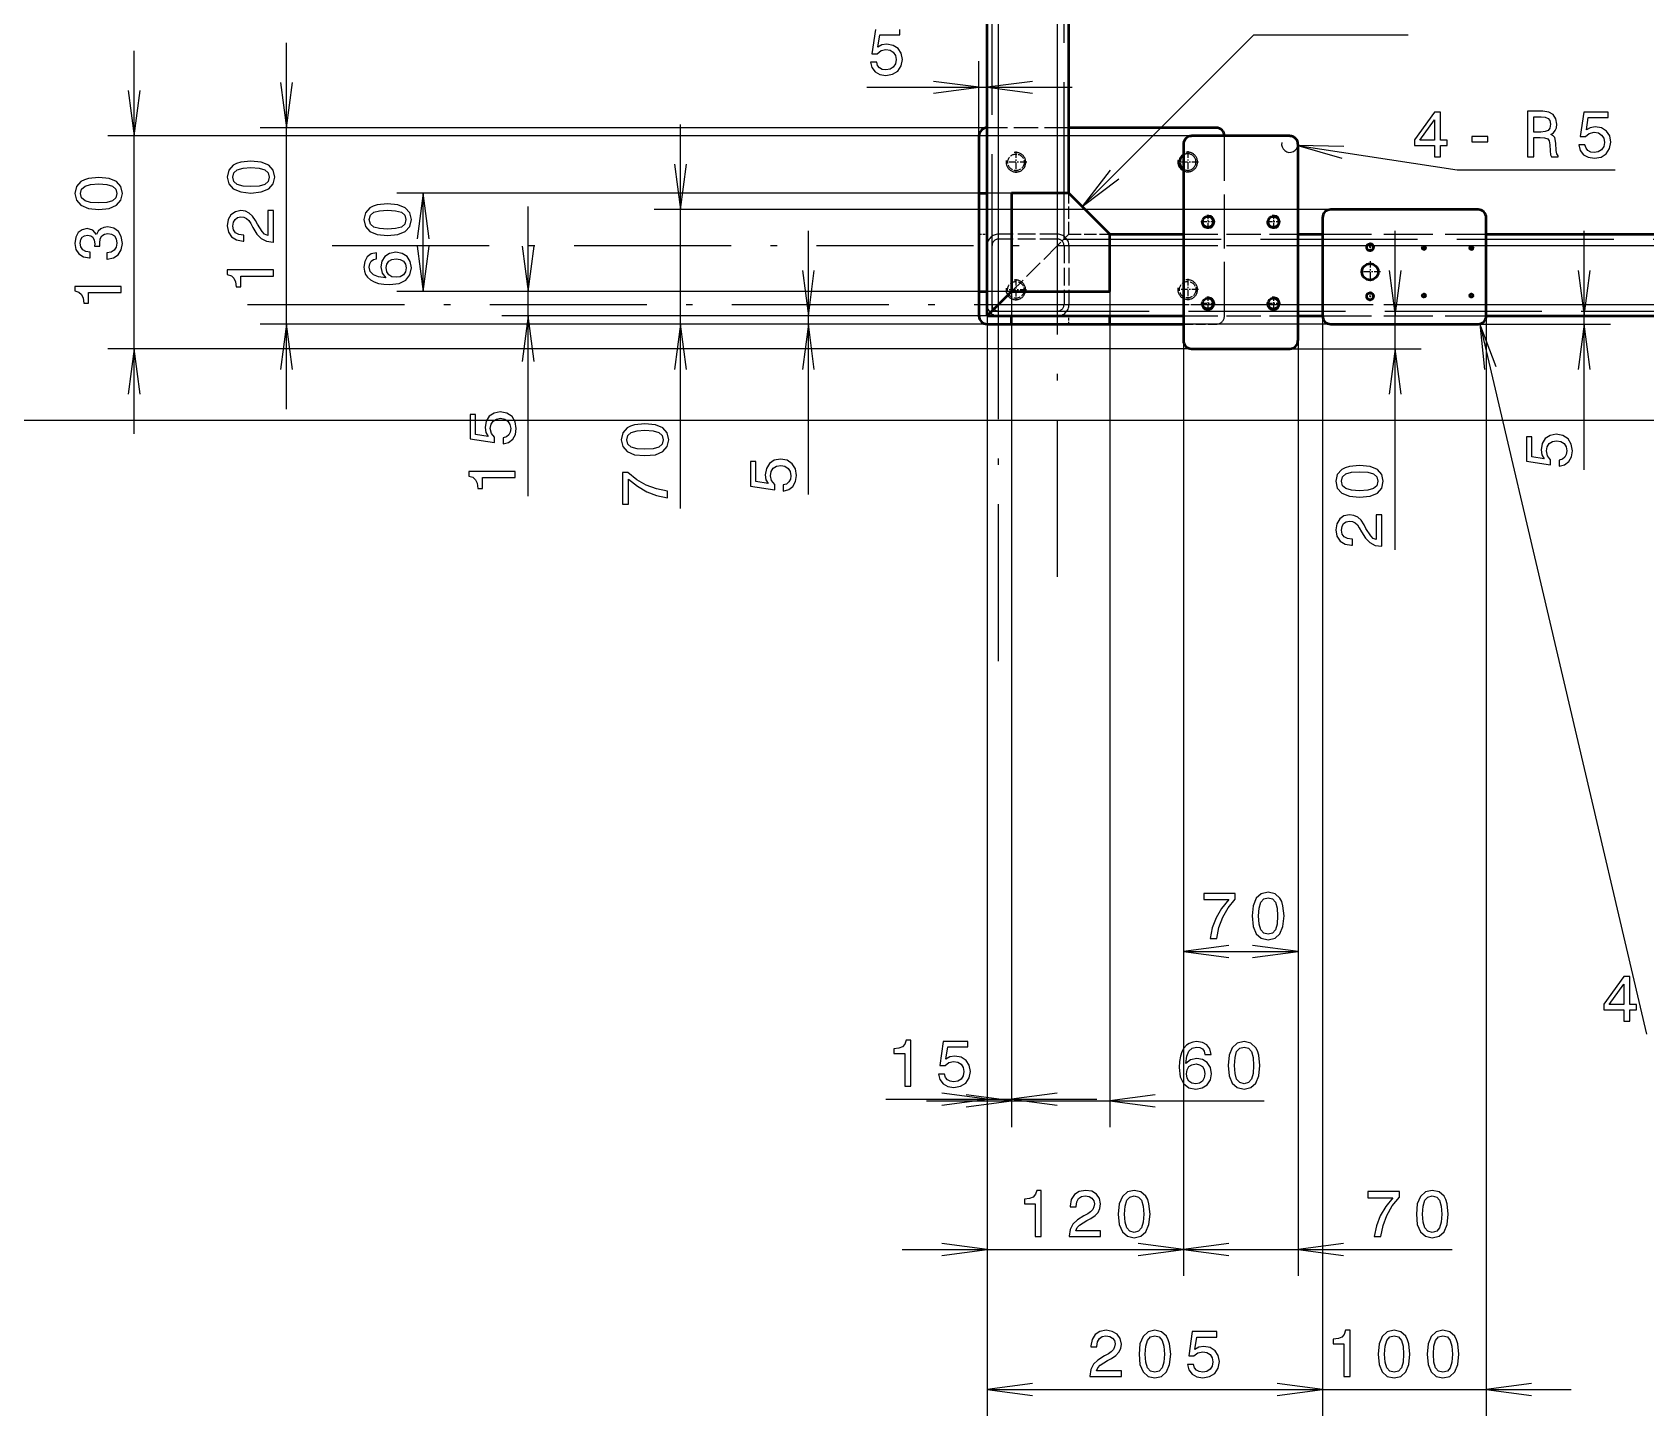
# Model space of a CAD drawing. Extents: x 0 to 1189, y 0 to 841.
# Drawn here: x 116.5 to 239.7, y 355.5 to 461.1 of the extents above; entities that cross this region are included whole.
import ezdxf

# ---------------------------------------------------------------- set-up
doc = ezdxf.new("R2010")
doc.units = 0
for name, pattern in [('DASHDOT', [18.5, 12, -3, 0.5, -3]), ('DASHED', [15, 12, -3]), ('DASHSPACE', [30, 12, -18])]:
    doc.linetypes.add(name, pattern=pattern)

msp = doc.modelspace()

# ---------------------------------------------------------------- linework, layer by layer
at = {"color": 7, "linetype": 'DASHDOT', "lineweight": 25}
for p, q in [((190.29, 413.09), (190.29, 729.59)), ((194.79, 419.54), (194.79, 723.14)), ((139.37, 444.84), (804.47, 444.84)), ((132.92, 440.34), (810.92, 440.34))]:
    msp.add_line(p, q, dxfattribs=at)
at = {"color": 7, "linetype": 'DASHED', "lineweight": 25}
for p, q in [((189.79, 439.84), (189.79, 702.84)), ((190.29, 440.34), (190.29, 702.34)), ((190.29, 440.34), (190.29, 702.34)), ((190.29, 440.34), (190.29, 702.34)), ((194.79, 444.84), (194.79, 697.84)), ((194.79, 444.84), (194.79, 697.84)), ((194.79, 444.84), (194.79, 697.84)), ((195.29, 445.34), (195.29, 697.34)), ((195.29, 445.34), (748.54, 445.34)), ((194.79, 444.84), (749.04, 444.84)), ((194.79, 444.84), (749.04, 444.84)), ((194.79, 444.84), (749.04, 444.84)), ((190.29, 440.34), (753.54, 440.34)), ((190.29, 440.34), (753.54, 440.34)), ((190.29, 440.34), (753.54, 440.34)), ((189.79, 439.84), (754.04, 439.84))]:
    msp.add_line(p, q, dxfattribs=at)
at = {"color": 7, "lineweight": 50}
for p, q in [((189.42, 439.47), (189.42, 547.84)), ((195.67, 448.84), (195.67, 483.72)), ((206.92, 453.84), (195.67, 453.84)), ((188.79, 453.22), (188.79, 448.84)), ((204.42, 452.59), (204.42, 437.59)), ((212.54, 453.22), (205.04, 453.22)), ((213.17, 437.59), (213.17, 452.59)), ((188.79, 448.84), (188.79, 441.34)), ((188.79, 448.84), (189.42, 448.84)), ((191.29, 448.84), (191.29, 441.34)), ((195.67, 448.84), (191.29, 448.84)), ((198.79, 445.72), (195.67, 448.84)), ((226.92, 447.59), (215.67, 447.59)), ((215.04, 446.97), (215.04, 439.47)), ((227.54, 439.47), (227.54, 446.97)), ((198.79, 445.72), (204.42, 445.72)), ((198.79, 441.34), (198.79, 445.72)), ((213.17, 445.72), (215.04, 445.72)), ((227.54, 445.72), (261.92, 445.72)), ((188.79, 441.34), (188.79, 439.47)), ((188.79, 441.34), (189.42, 441.34)), ((191.29, 441.34), (190.29, 440.34)), ((191.29, 441.34), (190.29, 440.34)), ((191.29, 441.34), (198.79, 441.34)), ((190.29, 440.34), (189.42, 439.47)), ((190.29, 440.34), (189.42, 439.47)), ((189.42, 439.47), (204.42, 439.47)), ((189.42, 438.84), (191.29, 438.84)), ((191.29, 438.84), (191.29, 439.47)), ((191.29, 438.84), (198.79, 438.84)), ((198.79, 438.84), (198.79, 439.47)), ((198.79, 438.84), (204.42, 438.84)), ((213.17, 439.47), (215.04, 439.47)), ((215.67, 438.84), (226.92, 438.84)), ((227.54, 439.47), (261.92, 439.47)), ((205.04, 436.97), (212.54, 436.97))]:
    msp.add_line(p, q, dxfattribs=at)
at = {"color": 7, "lineweight": 25}
for p, q in [((190.29, 440.34), (190.29, 547.84)), ((194.79, 448.84), (194.79, 483.72)), ((135.89, 432.34), (135.89, 460.34)), ((196.69, 447.82), (209.8, 460.94)), ((209.8, 460.94), (221.58, 460.94)), ((124.25, 430.47), (124.25, 459.72)), ((188.79, 453.22), (188.79, 458.94)), ((180.24, 456.94), (195.92, 456.94)), ((189.42, 453.84), (133.89, 453.84)), ((165.99, 424.76), (165.99, 454.09)), ((205.04, 453.22), (122.25, 453.22)), ((213.16, 452.5), (225.32, 450.62)), ((225.32, 450.62), (237.39, 450.62)), ((191.29, 448.84), (144.33, 448.84)), ((146.33, 441.34), (146.33, 448.84)), ((154.35, 425.69), (154.35, 447.84)), ((215.67, 447.59), (163.99, 447.59)), ((175.76, 425.82), (175.76, 445.97)), ((220.58, 421.59), (220.58, 445.97)), ((235.03, 427.72), (235.03, 445.97)), ((198.79, 444.84), (204.42, 444.84)), ((213.17, 444.84), (215.04, 444.84)), ((218.44, 444.84), (218.89, 444.84)), ((227.54, 444.84), (261.92, 444.84)), ((191.29, 441.34), (144.33, 441.34)), ((191.29, 441.34), (152.35, 441.34)), ((191.29, 441.34), (191.29, 377.63)), ((191.29, 441.34), (191.29, 377.51)), ((198.79, 441.34), (198.79, 377.51)), ((190.29, 440.34), (204.42, 440.34)), ((205.88, 440.34), (206.7, 440.34)), ((210.88, 440.34), (211.7, 440.34)), ((213.17, 440.34), (215.04, 440.34)), ((227.54, 440.34), (261.92, 440.34)), ((189.42, 438.84), (133.89, 438.84)), ((189.42, 439.47), (152.35, 439.47)), ((215.67, 438.84), (163.99, 438.84)), ((189.42, 439.47), (173.76, 439.47)), ((189.42, 438.84), (173.76, 438.84)), ((189.42, 439.47), (189.42, 377.63)), ((189.42, 439.47), (189.42, 366.15)), ((189.42, 439.47), (189.42, 355.45)), ((215.04, 439.47), (215.04, 355.45)), ((215.04, 439.47), (215.04, 355.45)), ((226.92, 438.84), (237.03, 438.84)), ((227.06, 438.86), (239.79, 384.59)), ((227.54, 439.47), (227.54, 355.45)), ((204.42, 437.59), (204.42, 366.15)), ((204.42, 437.59), (204.42, 366.15)), ((204.42, 437.59), (204.42, 388.92)), ((213.17, 437.59), (213.17, 366.15)), ((213.17, 437.59), (213.17, 388.92)), ((205.04, 436.97), (122.25, 436.97)), ((212.54, 436.97), (222.58, 436.97)), ((608.67, 431.47), (80.84, 431.47)), ((204.42, 390.92), (213.17, 390.92)), ((181.69, 379.63), (197.79, 379.63)), ((184.79, 379.51), (210.57, 379.51)), ((182.92, 368.15), (210.92, 368.15)), ((197.92, 368.15), (224.94, 368.15)), ((189.42, 357.45), (215.04, 357.45)), ((208.54, 357.45), (234.04, 357.45))]:
    msp.add_line(p, q, dxfattribs=at)
at = {"color": 7, "linetype": 'DASHED', "lineweight": 25, "ltscale": 0.156248}
msp.add_line((195.67, 453.84), (189.42, 453.84), dxfattribs=at)
at = {"color": 7, "linetype": 'DASHED', "lineweight": 25, "ltscale": 0.34375}
msp.add_line((207.54, 439.47), (207.54, 453.22), dxfattribs=at)
at = {"color": 7, "linetype": 'DASHDOT', "lineweight": 25, "ltscale": 0.041055}
for p, q in [((192.44, 451.21), (190.8, 451.21)), ((205.56, 451.23), (203.92, 451.23)), ((192.43, 441.46), (190.79, 441.46)), ((205.56, 441.48), (203.92, 441.48))]:
    msp.add_line(p, q, dxfattribs=at)
at = {"color": 7, "linetype": 'DASHDOT', "lineweight": 25, "ltscale": 0.041056}
for p, q in [((191.62, 452.03), (191.62, 450.39)), ((204.74, 452.05), (204.74, 450.41)), ((191.61, 442.28), (191.61, 440.64)), ((204.74, 442.3), (204.74, 440.66))]:
    msp.add_line(p, q, dxfattribs=at)
at = {"color": 7, "linetype": 'DASHED', "lineweight": 25, "ltscale": 0.1875}
for p, q in [((189.42, 448.84), (189.42, 441.34)), ((191.29, 439.47), (198.79, 439.47))]:
    msp.add_line(p, q, dxfattribs=at)
at = {"color": 7, "linetype": 'DASHED', "lineweight": 25, "ltscale": 0.1}
for q in [(194.79, 448.84), (198.79, 444.84)]:
    msp.add_line((194.79, 444.84), q, dxfattribs=at)
at = {"color": 7, "linetype": 'DASHED', "lineweight": 25, "ltscale": 0.078125}
for q in [(195.67, 448.84), (198.79, 445.72)]:
    msp.add_line((195.67, 445.72), q, dxfattribs=at)
at = {"color": 7, "linetype": 'DASHDOT', "lineweight": 25, "ltscale": 0.027002}
for p, q in [((206.83, 446.66), (205.75, 446.66)), ((211.83, 446.66), (210.75, 446.66)), ((206.83, 440.41), (205.75, 440.41)), ((211.83, 440.41), (210.75, 440.41))]:
    msp.add_line(p, q, dxfattribs=at)
at = {"color": 7, "linetype": 'DASHDOT', "lineweight": 25, "ltscale": 0.027003}
for p, q in [((206.29, 447.2), (206.29, 446.12)), ((211.29, 447.2), (211.29, 446.12)), ((206.29, 440.95), (206.29, 439.87)), ((211.29, 440.95), (211.29, 439.87))]:
    msp.add_line(p, q, dxfattribs=at)
at = {"color": 7, "linetype": 'DASHED', "lineweight": 25, "ltscale": 0.015625}
for p, q in [((188.79, 445.72), (189.42, 445.72)), ((188.79, 445.72), (189.42, 445.72)), ((195.67, 438.84), (195.67, 439.47)), ((195.67, 438.84), (195.67, 439.47))]:
    msp.add_line(p, q, dxfattribs=at)
at = {"color": 7, "linetype": 'DASHED', "lineweight": 25, "ltscale": 0.1125}
for p, q in [((194.79, 445.72), (190.29, 445.72)), ((194.79, 445.34), (190.29, 445.34)), ((195.29, 444.84), (195.29, 440.34)), ((195.67, 444.84), (195.67, 440.34))]:
    msp.add_line(p, q, dxfattribs=at)
at = {"color": 7, "linetype": 'DASHED', "lineweight": 25, "ltscale": 0.030936}
msp.add_line((194.79, 444.84), (195.67, 445.72), dxfattribs=at)
msp.add_line((194.79, 444.84), (195.67, 445.72), dxfattribs=at)
at = {"color": 7, "linetype": 'DASHED', "lineweight": 25, "ltscale": 0.21875}
for p, q in [((204.42, 445.72), (213.17, 445.72)), ((204.42, 444.84), (213.17, 444.84)), ((204.42, 439.47), (213.17, 439.47))]:
    msp.add_line(p, q, dxfattribs=at)
at = {"color": 7, "linetype": 'DASHED', "lineweight": 25, "ltscale": 0.3125}
for p, q in [((215.04, 445.72), (227.54, 445.72)), ((215.04, 440.34), (227.54, 440.34)), ((215.04, 439.47), (227.54, 439.47))]:
    msp.add_line(p, q, dxfattribs=at)
at = {"color": 7, "linetype": 'DASHDOT', "lineweight": 25, "ltscale": 0.016794}
for p, q in [((218.67, 445.06), (218.67, 444.38)), ((219, 444.72), (218.33, 444.72)), ((218.67, 441.31), (218.67, 440.63)), ((219, 440.97), (218.33, 440.97))]:
    msp.add_line(p, q, dxfattribs=at)
at = {"color": 7, "linetype": 'DASHED', "lineweight": 25, "ltscale": 0.123744}
msp.add_line((194.79, 444.84), (191.29, 441.34), dxfattribs=at)
msp.add_line((194.79, 444.84), (191.29, 441.34), dxfattribs=at)
at = {"color": 7, "linetype": 'DASHED', "lineweight": 25, "ltscale": 0.084972}
msp.add_line((215.04, 444.84), (218.44, 444.84), dxfattribs=at)
at = {"color": 7, "linetype": 'DASHED', "lineweight": 25, "ltscale": 0.216222}
msp.add_line((218.89, 444.84), (227.54, 444.84), dxfattribs=at)
at = {"color": 7, "linetype": 'DASHDOT', "lineweight": 25, "ltscale": 0.008179}
for p, q in [((222.96, 444.66), (222.63, 444.66)), ((226.58, 444.66), (226.25, 444.66)), ((222.96, 441.03), (222.63, 441.03)), ((226.58, 441.03), (226.25, 441.03))]:
    msp.add_line(p, q, dxfattribs=at)
at = {"color": 7, "linetype": 'DASHDOT', "lineweight": 25, "ltscale": 0.008177}
for p, q in [((222.79, 444.82), (222.79, 444.49)), ((226.42, 444.82), (226.42, 444.49)), ((222.79, 441.2), (222.79, 440.87)), ((226.42, 441.2), (226.42, 440.87))]:
    msp.add_line(p, q, dxfattribs=at)
at = {"color": 7, "linetype": 'DASHDOT', "lineweight": 25, "ltscale": 0.040625}
for p, q in [((219.48, 442.84), (217.86, 442.84)), ((218.67, 443.66), (218.67, 442.03))]:
    msp.add_line(p, q, dxfattribs=at)
at = {"color": 7, "linetype": 'DASHED', "lineweight": 25, "ltscale": 0.036607}
for p, q in [((204.42, 440.34), (205.88, 440.34)), ((211.7, 440.34), (213.17, 440.34))]:
    msp.add_line(p, q, dxfattribs=at)
at = {"color": 7, "linetype": 'DASHED', "lineweight": 25, "ltscale": 0.104465}
msp.add_line((206.7, 440.34), (210.88, 440.34), dxfattribs=at)
at = {"color": 7, "linetype": 'DASHED', "lineweight": 25, "ltscale": 0.062502}
msp.add_line((204.42, 438.84), (206.92, 438.84), dxfattribs=at)
at = {"color": 7, "lineweight": 25}
for points in [[(180.89, 461.36), (180.61, 459.5), (181.01, 459.5), (181.31, 459.74), (181.68, 459.83), (182, 459.77), (182.25, 459.61), (182.41, 459.36), (182.46, 459.05), (182.41, 458.73), (182.24, 458.48), (182, 458.32), (181.68, 458.27), (181.41, 458.3), (181.2, 458.42), (181.05, 458.6), (180.98, 458.85), (180.51, 458.85), (180.62, 458.44), (180.87, 458.11), (181.23, 457.91), (181.69, 457.84), (182.2, 457.93), (182.6, 458.17), (182.85, 458.57), (182.95, 459.07), (182.86, 459.54), (182.62, 459.91), (182.24, 460.14), (181.75, 460.23), (181.38, 460.17), (181.08, 460), (181.22, 460.95), (182.76, 460.95), (182.76, 461.36)], [(135.44, 457.31), (135.89, 453.84), (136.35, 457.31)], [(185.32, 456.48), (188.79, 456.94), (185.32, 457.39)], [(192.89, 457.39), (189.42, 456.94), (192.89, 456.48)], [(123.8, 456.69), (124.25, 453.22), (124.71, 456.69)], [(216.66, 452.42), (213.16, 452.5), (216.52, 451.52)], [(165.53, 451.06), (165.99, 447.59), (166.45, 451.06)], [(198.82, 450.6), (196.69, 447.82), (199.47, 449.95)], [(146.78, 445.37), (146.33, 448.84), (145.87, 445.37)], [(145.87, 444.81), (146.33, 441.34), (146.78, 444.81)], [(153.9, 444.81), (154.35, 441.34), (154.81, 444.81)], [(175.3, 442.94), (175.76, 439.47), (176.21, 442.94)], [(220.13, 442.94), (220.58, 439.47), (221.04, 442.94)], [(234.58, 442.94), (235.03, 439.47), (235.49, 442.94)], [(136.35, 435.37), (135.89, 438.84), (135.44, 435.37)], [(154.81, 436), (154.35, 439.47), (153.9, 436)], [(166.45, 435.37), (165.99, 438.84), (165.53, 435.37)], [(176.21, 435.37), (175.76, 438.84), (175.3, 435.37)], [(228.3, 435.59), (227.06, 438.86), (227.41, 435.38)], [(235.49, 435.37), (235.03, 438.84), (234.58, 435.37)], [(124.71, 433.5), (124.25, 436.97), (123.8, 433.5)], [(221.04, 433.5), (220.58, 436.97), (220.13, 433.5)], [(207.89, 391.37), (204.42, 390.92), (207.89, 390.46)], [(209.7, 390.46), (213.17, 390.92), (209.7, 391.37)], [(185.95, 379.17), (189.42, 379.63), (185.95, 380.09)], [(187.82, 379.05), (191.29, 379.51), (187.82, 379.96)], [(194.76, 380.09), (191.29, 379.63), (194.76, 379.17)], [(202.26, 379.96), (198.79, 379.51), (202.26, 379.05)], [(185.95, 367.69), (189.42, 368.15), (185.95, 368.61)], [(200.95, 367.69), (204.42, 368.15), (200.95, 368.61)], [(207.89, 368.61), (204.42, 368.15), (207.89, 367.69)], [(216.64, 368.61), (213.17, 368.15), (216.64, 367.69)], [(192.89, 357.91), (189.42, 357.45), (192.89, 357)], [(211.57, 357), (215.04, 357.45), (211.57, 357.91)], [(211.57, 357), (215.04, 357.45), (211.57, 357.91)], [(231.01, 357.91), (227.54, 357.45), (231.01, 357)]]:
    msp.add_lwpolyline(points, dxfattribs=at)
for points in [[(223.59, 451.62), (224.05, 451.62), (224.05, 452.48), (224.55, 452.48), (224.55, 452.89), (224.05, 452.89), (224.05, 455.04), (223.59, 455.04), (222.06, 452.93), (222.06, 452.48), (223.59, 452.48)], [(230.71, 451.62), (231.18, 451.62), (231.18, 453.09), (231.66, 453.09), (232.01, 453.08), (232.24, 453.01), (232.36, 452.84), (232.41, 452.55), (232.43, 452.09), (232.46, 451.79), (232.52, 451.62), (233.05, 451.62), (233.05, 451.71), (232.94, 451.85), (232.9, 452.12), (232.86, 452.68), (232.78, 453.1), (232.66, 453.23), (232.48, 453.33), (232.68, 453.45), (232.82, 453.63), (232.91, 453.85), (232.94, 454.12), (232.87, 454.54), (232.67, 454.86), (232.34, 455.05), (231.88, 455.12), (230.71, 455.12)], [(234.62, 452.53), (234.73, 452.12), (234.98, 451.79), (235.34, 451.59), (235.81, 451.52), (236.32, 451.61), (236.72, 451.85), (236.97, 452.25), (237.06, 452.75), (236.98, 453.22), (236.74, 453.59), (236.36, 453.83), (235.87, 453.91), (235.49, 453.85), (235.2, 453.68), (235.34, 454.63), (236.87, 454.63), (236.87, 455.04), (235, 455.04), (234.72, 453.19), (235.13, 453.19), (235.42, 453.42), (235.79, 453.51), (236.12, 453.45), (236.36, 453.29), (236.52, 453.04), (236.58, 452.73), (236.52, 452.41), (236.36, 452.16), (236.11, 452.01), (235.79, 451.95), (235.53, 451.99), (235.32, 452.1), (235.17, 452.28), (235.09, 452.53)], [(222.48, 452.89), (223.59, 454.46), (223.59, 452.89)], [(231.75, 454.69), (232.06, 454.66), (232.28, 454.56), (232.41, 454.39), (232.46, 454.11), (232.41, 453.82), (232.27, 453.64), (232.04, 453.55), (231.72, 453.52), (231.18, 453.52), (231.18, 454.69)], [(226.44, 452.77), (227.66, 452.77), (227.66, 453.17), (226.44, 453.17)], [(133.18, 448.86), (133.97, 448.94), (134.54, 449.18), (134.88, 449.56), (134.99, 450.08), (134.88, 450.6), (134.54, 450.98), (133.97, 451.21), (133.18, 451.29), (132.4, 451.21), (132.08, 451.11), (131.83, 450.98), (131.48, 450.6), (131.37, 450.08), (131.48, 449.56), (131.83, 449.18), (132.4, 448.94)], [(121.55, 447.61), (122.34, 447.69), (122.9, 447.93), (123.24, 448.31), (123.36, 448.83), (123.24, 449.35), (122.9, 449.73), (122.34, 449.96), (121.55, 450.04), (120.76, 449.96), (120.45, 449.86), (120.19, 449.73), (119.85, 449.35), (119.73, 448.83), (119.85, 448.31), (120.19, 447.93), (120.76, 447.69)], [(133.18, 449.35), (132.57, 449.39), (132.13, 449.52), (131.88, 449.74), (131.79, 450.08), (131.88, 450.41), (132.13, 450.64), (132.57, 450.77), (133.18, 450.81), (133.8, 450.77), (134.24, 450.64), (134.49, 450.41), (134.58, 450.08), (134.49, 449.74), (134.24, 449.52), (133.8, 449.39)], [(121.55, 448.1), (120.93, 448.14), (120.5, 448.27), (120.24, 448.49), (120.15, 448.83), (120.24, 449.16), (120.5, 449.39), (120.93, 449.52), (121.55, 449.56), (122.16, 449.52), (122.6, 449.39), (122.86, 449.16), (122.94, 448.83), (122.86, 448.49), (122.6, 448.27), (122.16, 448.14)], [(134.89, 445.11), (134.89, 447.52), (134.46, 447.52), (134.46, 445.62), (134.22, 445.72), (134.03, 445.91), (133.67, 446.47), (133.52, 446.76), (133.3, 447.1), (133.05, 447.33), (132.75, 447.47), (132.41, 447.52), (131.99, 447.43), (131.65, 447.2), (131.44, 446.83), (131.37, 446.36), (131.45, 445.88), (131.69, 445.51), (132.07, 445.28), (132.57, 445.19), (132.64, 445.19), (132.64, 445.65), (132.6, 445.65), (132.26, 445.7), (132, 445.83), (131.84, 446.05), (131.79, 446.34), (131.84, 446.63), (131.96, 446.85), (132.16, 446.99), (132.41, 447.04), (132.64, 447.01), (132.84, 446.91), (133.01, 446.75), (133.16, 446.53), (133.32, 446.23), (133.63, 445.73), (133.96, 445.39), (134.37, 445.18), (134.88, 445.11)], [(143.62, 445.61), (144.41, 445.69), (144.97, 445.93), (145.32, 446.3), (145.43, 446.83), (145.32, 447.35), (144.97, 447.73), (144.41, 447.96), (143.62, 448.04), (142.83, 447.96), (142.52, 447.86), (142.26, 447.73), (141.92, 447.35), (141.8, 446.83), (141.92, 446.3), (142.27, 445.93), (142.83, 445.69)], [(143.62, 446.1), (143.01, 446.14), (142.57, 446.26), (142.31, 446.49), (142.22, 446.83), (142.31, 447.16), (142.57, 447.39), (143.01, 447.51), (143.62, 447.55), (144.23, 447.51), (144.67, 447.39), (144.93, 447.16), (145.01, 446.83), (144.93, 446.49), (144.67, 446.26), (144.23, 446.14)], [(122.16, 443.82), (122.19, 443.82), (122.67, 443.9), (123.04, 444.14), (123.27, 444.51), (123.36, 445.01), (123.27, 445.53), (123.05, 445.93), (122.69, 446.18), (122.24, 446.27), (121.94, 446.23), (121.7, 446.12), (121.51, 445.94), (121.38, 445.69), (121.11, 446.02), (120.67, 446.14), (120.28, 446.06), (119.98, 445.85), (119.8, 445.49), (119.73, 445.01), (119.81, 444.55), (120.03, 444.21), (120.39, 443.98), (120.85, 443.9), (120.89, 443.9), (120.89, 444.35), (120.57, 444.39), (120.33, 444.52), (120.19, 444.74), (120.14, 445.03), (120.18, 445.3), (120.29, 445.49), (120.46, 445.6), (120.69, 445.65), (120.94, 445.6), (121.11, 445.48), (121.21, 445.27), (121.24, 444.98), (121.23, 444.79), (121.63, 444.79), (121.62, 445.03), (121.67, 445.35), (121.79, 445.59), (121.98, 445.73), (122.24, 445.78), (122.53, 445.72), (122.75, 445.58), (122.89, 445.35), (122.93, 445.04), (122.88, 444.72), (122.73, 444.49), (122.49, 444.34), (122.16, 444.29)], [(142.77, 444.3), (142.36, 444.21), (142.06, 443.99), (141.87, 443.64), (141.8, 443.2), (141.84, 442.9), (141.93, 442.64), (142.09, 442.42), (142.31, 442.23), (142.59, 442.07), (142.93, 441.96), (143.32, 441.89), (143.77, 441.87), (144.49, 441.95), (145.01, 442.2), (145.32, 442.6), (145.43, 443.14), (145.34, 443.63), (145.1, 444.01), (144.73, 444.25), (144.25, 444.33), (143.77, 444.25), (143.41, 444.02), (143.17, 443.66), (143.09, 443.21), (143.19, 442.73), (143.48, 442.38), (142.93, 442.45), (142.53, 442.61), (142.29, 442.86), (142.21, 443.2), (142.25, 443.46), (142.36, 443.65), (142.53, 443.77), (142.77, 443.84)], [(144.26, 443.84), (144.58, 443.79), (144.82, 443.65), (144.98, 443.42), (145.03, 443.14), (144.98, 442.84), (144.82, 442.61), (144.58, 442.47), (144.26, 442.42), (143.95, 442.47), (143.71, 442.61), (143.56, 442.85), (143.51, 443.16), (143.56, 443.43), (143.71, 443.65), (143.94, 443.79)], [(134.89, 442.52), (134.89, 442.98), (131.37, 442.98), (131.37, 442.63), (131.68, 442.54), (131.88, 442.36), (132, 442.08), (132.04, 441.7), (132.4, 441.7), (132.4, 442.52)], [(123.25, 441.27), (123.25, 441.73), (119.73, 441.73), (119.73, 441.38), (120.04, 441.29), (120.24, 441.11), (120.36, 440.83), (120.41, 440.45), (120.76, 440.45), (120.76, 441.27)], [(152.44, 429.7), (152.85, 429.81), (153.18, 430.06), (153.38, 430.42), (153.45, 430.88), (153.36, 431.39), (153.12, 431.79), (152.72, 432.04), (152.22, 432.14), (151.75, 432.05), (151.38, 431.81), (151.14, 431.43), (151.06, 430.94), (151.12, 430.56), (151.29, 430.27), (150.34, 430.41), (150.34, 431.95), (149.93, 431.95), (149.93, 430.08), (151.78, 429.8), (151.78, 430.2), (151.55, 430.49), (151.46, 430.87), (151.52, 431.19), (151.68, 431.44), (151.93, 431.59), (152.24, 431.65), (152.56, 431.59), (152.81, 431.43), (152.96, 431.18), (153.02, 430.87), (152.98, 430.6), (152.87, 430.39), (152.69, 430.24), (152.44, 430.17)], [(163.28, 428.8), (164.07, 428.87), (164.64, 429.11), (164.98, 429.49), (165.09, 430.01), (164.98, 430.53), (164.64, 430.91), (164.07, 431.14), (163.28, 431.22), (162.49, 431.14), (162.18, 431.05), (161.92, 430.91), (161.58, 430.53), (161.47, 430.01), (161.58, 429.49), (161.93, 429.11), (162.49, 428.87)], [(163.28, 429.28), (162.67, 429.32), (162.23, 429.45), (161.97, 429.67), (161.88, 430.01), (161.97, 430.34), (162.23, 430.57), (162.67, 430.7), (163.28, 430.74), (163.9, 430.7), (164.34, 430.57), (164.59, 430.34), (164.68, 430.01), (164.59, 429.67), (164.34, 429.45), (163.9, 429.32)], [(233.12, 427.99), (233.53, 428.1), (233.86, 428.35), (234.06, 428.71), (234.13, 429.17), (234.04, 429.68), (233.8, 430.08), (233.4, 430.33), (232.9, 430.43), (232.43, 430.34), (232.06, 430.1), (231.82, 429.72), (231.74, 429.24), (231.8, 428.86), (231.97, 428.56), (231.02, 428.71), (231.02, 430.24), (230.61, 430.24), (230.61, 428.37), (232.46, 428.09), (232.46, 428.49), (232.23, 428.79), (232.14, 429.16), (232.2, 429.48), (232.36, 429.73), (232.61, 429.89), (232.92, 429.94), (233.24, 429.89), (233.49, 429.72), (233.64, 429.48), (233.7, 429.16), (233.66, 428.89), (233.55, 428.69), (233.37, 428.53), (233.12, 428.46)], [(173.84, 426.09), (174.26, 426.2), (174.58, 426.45), (174.78, 426.81), (174.86, 427.28), (174.77, 427.78), (174.52, 428.18), (174.13, 428.44), (173.62, 428.53), (173.15, 428.45), (172.78, 428.2), (172.55, 427.82), (172.46, 427.34), (172.52, 426.96), (172.69, 426.66), (171.74, 426.81), (171.74, 428.34), (171.33, 428.34), (171.33, 426.47), (173.19, 426.19), (173.19, 426.59), (172.95, 426.89), (172.86, 427.26), (172.92, 427.58), (173.08, 427.83), (173.33, 427.99), (173.65, 428.04), (173.96, 427.99), (174.21, 427.82), (174.37, 427.58), (174.42, 427.26), (174.39, 426.99), (174.27, 426.79), (174.09, 426.63), (173.84, 426.56)], [(217.87, 425.63), (218.67, 425.7), (219.23, 425.94), (219.57, 426.32), (219.68, 426.84), (219.57, 427.36), (219.23, 427.74), (218.67, 427.97), (217.87, 428.05), (217.09, 427.97), (216.77, 427.87), (216.52, 427.74), (216.17, 427.36), (216.06, 426.84), (216.17, 426.32), (216.52, 425.94), (217.09, 425.7)], [(153.35, 427.12), (153.35, 427.58), (149.83, 427.58), (149.83, 427.24), (150.14, 427.15), (150.34, 426.96), (150.46, 426.69), (150.5, 426.3), (150.86, 426.3), (150.86, 427.12)], [(164.99, 425.57), (164.99, 426.08), (164.16, 426.25), (163.38, 426.54), (162.66, 426.96), (161.98, 427.5), (161.57, 427.5), (161.57, 425.1), (162.03, 425.1), (162.03, 427.01), (162.71, 426.46), (163.42, 426.04), (164.17, 425.75)], [(217.87, 426.11), (217.26, 426.15), (216.82, 426.28), (216.57, 426.5), (216.48, 426.84), (216.57, 427.17), (216.82, 427.4), (217.26, 427.53), (217.87, 427.57), (218.49, 427.53), (218.93, 427.4), (219.18, 427.17), (219.27, 426.84), (219.18, 426.5), (218.93, 426.28), (218.49, 426.15)], [(219.58, 421.87), (219.58, 424.28), (219.15, 424.28), (219.15, 422.38), (218.91, 422.48), (218.72, 422.67), (218.36, 423.23), (218.21, 423.52), (217.99, 423.86), (217.74, 424.09), (217.44, 424.23), (217.1, 424.28), (216.68, 424.19), (216.35, 423.96), (216.13, 423.59), (216.06, 423.13), (216.14, 422.64), (216.38, 422.27), (216.76, 422.04), (217.26, 421.96), (217.33, 421.96), (217.33, 422.41), (217.29, 422.41), (216.95, 422.46), (216.69, 422.6), (216.53, 422.81), (216.48, 423.1), (216.53, 423.39), (216.65, 423.61), (216.85, 423.75), (217.1, 423.8), (217.33, 423.77), (217.53, 423.67), (217.7, 423.51), (217.85, 423.29), (218.01, 422.99), (218.32, 422.49), (218.66, 422.15), (219.06, 421.94), (219.57, 421.87)], [(206.45, 391.92), (206.96, 391.92), (207.13, 392.75), (207.42, 393.53), (207.83, 394.25), (208.37, 394.92), (208.37, 395.34), (205.97, 395.34), (205.97, 394.88), (207.89, 394.88), (207.33, 394.2), (206.91, 393.49), (206.62, 392.73)], [(209.67, 393.63), (209.75, 392.83), (209.98, 392.27), (210.36, 391.93), (210.89, 391.82), (211.41, 391.93), (211.78, 392.27), (212.02, 392.83), (212.1, 393.63), (212.02, 394.41), (211.92, 394.73), (211.78, 394.98), (211.41, 395.33), (210.89, 395.44), (210.36, 395.33), (209.98, 394.98), (209.75, 394.41)], [(210.16, 393.63), (210.2, 394.24), (210.32, 394.68), (210.55, 394.93), (210.89, 395.02), (211.22, 394.93), (211.45, 394.68), (211.57, 394.24), (211.61, 393.63), (211.57, 393.01), (211.45, 392.57), (211.22, 392.32), (210.89, 392.23), (210.55, 392.32), (210.32, 392.57), (210.2, 393.01)], [(238.07, 385.59), (238.52, 385.59), (238.52, 386.45), (239.02, 386.45), (239.02, 386.86), (238.52, 386.86), (238.52, 389.01), (238.06, 389.01), (236.53, 386.9), (236.53, 386.45), (238.07, 386.45)], [(236.95, 386.86), (238.07, 388.43), (238.07, 386.86)], [(183.12, 380.63), (183.58, 380.63), (183.58, 384.15), (183.23, 384.15), (183.14, 383.85), (182.96, 383.64), (182.68, 383.52), (182.3, 383.48), (182.3, 383.12), (183.12, 383.12)], [(185.69, 381.54), (185.81, 381.13), (186.05, 380.81), (186.42, 380.6), (186.88, 380.53), (187.39, 380.62), (187.79, 380.87), (188.04, 381.26), (188.14, 381.76), (188.05, 382.23), (187.81, 382.6), (187.43, 382.84), (186.94, 382.92), (186.56, 382.86), (186.27, 382.7), (186.41, 383.64), (187.94, 383.64), (187.94, 384.05), (186.07, 384.05), (185.8, 382.2), (186.2, 382.2), (186.49, 382.44), (186.86, 382.52), (187.19, 382.47), (187.43, 382.3), (187.59, 382.06), (187.65, 381.74), (187.59, 381.42), (187.43, 381.17), (187.18, 381.02), (186.86, 380.96), (186.6, 381), (186.39, 381.11), (186.24, 381.3), (186.16, 381.54)], [(206.52, 383.06), (206.43, 383.47), (206.2, 383.78), (205.86, 383.97), (205.42, 384.03), (205.12, 384), (204.86, 383.9), (204.64, 383.75), (204.44, 383.52), (204.29, 383.25), (204.18, 382.91), (204.11, 382.51), (204.09, 382.06), (204.17, 381.34), (204.42, 380.83), (204.82, 380.51), (205.36, 380.41), (205.85, 380.5), (206.22, 380.73), (206.47, 381.11), (206.55, 381.58), (206.47, 382.06), (206.23, 382.43), (205.88, 382.66), (205.43, 382.74), (204.95, 382.64), (204.6, 382.35), (204.67, 382.91), (204.83, 383.31), (205.08, 383.54), (205.42, 383.62), (205.67, 383.58), (205.87, 383.48), (205.99, 383.3), (206.06, 383.06)], [(207.83, 382.22), (207.91, 381.43), (208.14, 380.86), (208.52, 380.52), (209.05, 380.41), (209.57, 380.52), (209.95, 380.86), (210.18, 381.43), (210.26, 382.22), (210.18, 383), (210.08, 383.32), (209.95, 383.57), (209.57, 383.92), (209.05, 384.03), (208.52, 383.92), (208.14, 383.57), (207.91, 383)], [(208.32, 382.22), (208.36, 382.83), (208.48, 383.27), (208.71, 383.52), (209.05, 383.61), (209.38, 383.52), (209.61, 383.27), (209.73, 382.83), (209.77, 382.22), (209.73, 381.6), (209.61, 381.16), (209.38, 380.91), (209.05, 380.82), (208.71, 380.91), (208.48, 381.16), (208.36, 381.6)], [(206.06, 381.58), (206.01, 381.26), (205.87, 381.02), (205.64, 380.86), (205.36, 380.8), (205.06, 380.86), (204.83, 381.01), (204.69, 381.25), (204.64, 381.57), (204.69, 381.88), (204.83, 382.12), (205.06, 382.27), (205.38, 382.33), (205.65, 382.27), (205.87, 382.13), (206.01, 381.89)], [(193.09, 369.15), (193.55, 369.15), (193.55, 372.67), (193.21, 372.67), (193.12, 372.37), (192.94, 372.16), (192.66, 372.04), (192.27, 372), (192.27, 371.64), (193.09, 371.64)], [(195.69, 369.15), (198.09, 369.15), (198.09, 369.58), (196.19, 369.58), (196.3, 369.82), (196.48, 370.02), (197.04, 370.37), (197.34, 370.53), (197.67, 370.74), (197.91, 370.99), (198.04, 371.29), (198.09, 371.63), (198.01, 372.05), (197.77, 372.39), (197.41, 372.6), (196.94, 372.67), (196.45, 372.59), (196.09, 372.35), (195.85, 371.97), (195.77, 371.47), (195.77, 371.4), (196.23, 371.4), (196.23, 371.44), (196.27, 371.79), (196.41, 372.04), (196.63, 372.2), (196.91, 372.26), (197.21, 372.21), (197.42, 372.08), (197.56, 371.88), (197.61, 371.64), (197.58, 371.4), (197.48, 371.21), (197.32, 371.04), (197.1, 370.88), (196.8, 370.72), (196.31, 370.41), (195.96, 370.08), (195.75, 369.67), (195.69, 369.16)], [(199.44, 370.86), (199.51, 370.07), (199.75, 369.5), (200.13, 369.16), (200.65, 369.05), (201.17, 369.16), (201.55, 369.5), (201.78, 370.07), (201.86, 370.86), (201.78, 371.65), (201.69, 371.96), (201.55, 372.22), (201.17, 372.56), (200.65, 372.67), (200.13, 372.56), (199.75, 372.21), (199.51, 371.65)], [(199.92, 370.86), (199.96, 371.47), (200.09, 371.91), (200.32, 372.16), (200.65, 372.26), (200.99, 372.16), (201.21, 371.91), (201.34, 371.47), (201.38, 370.86), (201.34, 370.24), (201.21, 369.8), (200.99, 369.55), (200.65, 369.46), (200.32, 369.55), (200.09, 369.8), (199.96, 370.24)], [(218.99, 369.15), (219.49, 369.15), (219.66, 369.98), (219.95, 370.76), (220.37, 371.48), (220.91, 372.15), (220.91, 372.57), (218.51, 372.57), (218.51, 372.11), (220.42, 372.11), (219.87, 371.43), (219.45, 370.72), (219.16, 369.97)], [(222.21, 370.86), (222.28, 370.07), (222.52, 369.5), (222.9, 369.16), (223.42, 369.05), (223.94, 369.16), (224.32, 369.5), (224.55, 370.07), (224.63, 370.86), (224.55, 371.65), (224.46, 371.96), (224.32, 372.22), (223.94, 372.56), (223.42, 372.67), (222.9, 372.56), (222.52, 372.21), (222.28, 371.65)], [(222.69, 370.86), (222.73, 371.47), (222.86, 371.91), (223.08, 372.16), (223.42, 372.26), (223.76, 372.16), (223.98, 371.91), (224.11, 371.47), (224.15, 370.86), (224.11, 370.24), (223.98, 369.8), (223.76, 369.55), (223.42, 369.46), (223.08, 369.55), (222.86, 369.8), (222.73, 370.24)], [(197.26, 358.45), (199.67, 358.45), (199.67, 358.89), (197.77, 358.89), (197.87, 359.12), (198.06, 359.32), (198.62, 359.68), (198.91, 359.83), (199.25, 360.05), (199.48, 360.3), (199.62, 360.6), (199.67, 360.93), (199.58, 361.36), (199.35, 361.69), (198.98, 361.9), (198.52, 361.98), (198.03, 361.89), (197.66, 361.66), (197.43, 361.28), (197.35, 360.78), (197.35, 360.71), (197.8, 360.71), (197.8, 360.75), (197.85, 361.09), (197.99, 361.34), (198.2, 361.5), (198.49, 361.56), (198.78, 361.51), (199, 361.38), (199.14, 361.19), (199.19, 360.94), (199.16, 360.71), (199.06, 360.51), (198.9, 360.34), (198.68, 360.19), (198.38, 360.03), (197.88, 359.71), (197.54, 359.38), (197.33, 358.98), (197.26, 358.47)], [(201.02, 360.16), (201.09, 359.37), (201.33, 358.81), (201.71, 358.46), (202.23, 358.35), (202.75, 358.46), (203.13, 358.81), (203.36, 359.37), (203.44, 360.16), (203.36, 360.95), (203.26, 361.26), (203.13, 361.52), (202.75, 361.86), (202.23, 361.98), (201.71, 361.86), (201.33, 361.51), (201.09, 360.95)], [(201.5, 360.16), (201.54, 360.77), (201.67, 361.21), (201.89, 361.47), (202.23, 361.56), (202.56, 361.47), (202.79, 361.21), (202.92, 360.77), (202.96, 360.16), (202.92, 359.55), (202.79, 359.11), (202.56, 358.85), (202.23, 358.77), (201.89, 358.85), (201.67, 359.11), (201.54, 359.55)], [(204.72, 359.37), (204.83, 358.95), (205.07, 358.63), (205.44, 358.43), (205.9, 358.35), (206.41, 358.44), (206.81, 358.69), (207.06, 359.08), (207.16, 359.59), (207.07, 360.06), (206.83, 360.42), (206.45, 360.66), (205.96, 360.75), (205.58, 360.69), (205.29, 360.52), (205.43, 361.46), (206.97, 361.46), (206.97, 361.88), (205.09, 361.88), (204.82, 360.02), (205.22, 360.02), (205.51, 360.26), (205.89, 360.34), (206.21, 360.29), (206.46, 360.13), (206.61, 359.88), (206.67, 359.56), (206.61, 359.24), (206.45, 359), (206.2, 358.84), (205.89, 358.79), (205.62, 358.82), (205.41, 358.94), (205.26, 359.12), (205.19, 359.37)], [(216.68, 358.45), (217.14, 358.45), (217.14, 361.98), (216.8, 361.98), (216.7, 361.67), (216.52, 361.46), (216.25, 361.34), (215.86, 361.3), (215.86, 360.94), (216.68, 360.94)], [(219.29, 360.16), (219.37, 359.37), (219.6, 358.81), (219.98, 358.46), (220.51, 358.35), (221.03, 358.46), (221.4, 358.81), (221.64, 359.37), (221.72, 360.16), (221.64, 360.95), (221.54, 361.26), (221.4, 361.52), (221.03, 361.86), (220.51, 361.98), (219.98, 361.86), (219.6, 361.51), (219.37, 360.95)], [(219.77, 360.16), (219.82, 360.77), (219.94, 361.21), (220.17, 361.47), (220.51, 361.56), (220.84, 361.47), (221.07, 361.21), (221.19, 360.77), (221.23, 360.16), (221.19, 359.55), (221.07, 359.11), (220.84, 358.85), (220.51, 358.77), (220.17, 358.85), (219.94, 359.11), (219.82, 359.55)], [(223.03, 360.16), (223.1, 359.37), (223.34, 358.81), (223.72, 358.46), (224.24, 358.35), (224.76, 358.46), (225.14, 358.81), (225.37, 359.37), (225.45, 360.16), (225.37, 360.95), (225.28, 361.26), (225.14, 361.52), (224.76, 361.86), (224.24, 361.98), (223.72, 361.86), (223.34, 361.51), (223.1, 360.95)], [(223.51, 360.16), (223.55, 360.77), (223.68, 361.21), (223.9, 361.47), (224.24, 361.56), (224.58, 361.47), (224.8, 361.21), (224.93, 360.77), (224.97, 360.16), (224.93, 359.55), (224.8, 359.11), (224.58, 358.85), (224.24, 358.77), (223.9, 358.85), (223.68, 359.11), (223.55, 359.55)]]:
    msp.add_lwpolyline(points, close=True, dxfattribs=at)
at = {"color": 7, "linetype": 'DASHED', "lineweight": 25, "ltscale": 0.042108}
for centre in [(191.62, 451.21), (191.61, 441.46), (204.74, 441.48)]:
    msp.add_circle(centre, 0.632, dxfattribs=at)
at = {"color": 7, "lineweight": 50}
for centre, radius in [((206.29, 446.66), 0.415), ((211.29, 446.66), 0.415), ((218.67, 444.72), 0.258), ((222.79, 444.66), 0.126), ((226.42, 444.66), 0.126), ((218.67, 442.84), 0.625), ((206.29, 440.41), 0.415), ((211.29, 440.41), 0.415), ((218.67, 440.97), 0.258), ((222.79, 441.03), 0.126), ((226.42, 441.03), 0.126)]:
    msp.add_circle(centre, radius, dxfattribs=at)
for centre, radius, start, end in [((189.42, 453.22), 0.625, 90, 180), ((206.92, 453.22), 0.625, 0, 90), ((205.04, 452.59), 0.625, 90, 180), ((212.54, 452.59), 0.625, 0, 90), ((204.74, 451.23), 0.632, 120.7513, 239.2487), ((215.67, 446.97), 0.625, 90, 180), ((226.92, 446.97), 0.625, 0, 90), ((189.42, 439.47), 0.625, 180, 270), ((215.67, 439.47), 0.625, 180, 270), ((226.92, 439.47), 0.625, 270, 360), ((205.04, 437.59), 0.625, 180, 270), ((212.54, 437.59), 0.625, 270, 360)]:
    msp.add_arc(centre, radius, start, end, dxfattribs=at)
at = {"color": 7, "lineweight": 25}
for centre, radius, start, end in [((212.54, 452.59), 0.625, 167.8568, 0), ((206.29, 446.66), 0.5, 170, 100), ((211.29, 446.66), 0.5, 170, 100), ((218.67, 444.72), 0.312, 170, 100), ((222.79, 444.66), 0.156, 170, 100), ((226.42, 444.66), 0.156, 170, 100), ((218.67, 440.97), 0.312, 170, 100), ((206.29, 440.41), 0.5, 170, 100), ((211.29, 440.41), 0.5, 170, 100), ((222.79, 441.03), 0.156, 170, 100), ((226.42, 441.03), 0.156, 170, 100)]:
    msp.add_arc(centre, radius, start, end, dxfattribs=at)
at = {"color": 7, "linetype": 'DASHSPACE', "lineweight": 25}
for centre in [(191.62, 451.21), (204.74, 451.23), (191.61, 441.46), (204.74, 441.48)]:
    msp.add_arc(centre, 0.75, 170, 100, dxfattribs=at)
at = {"color": 7, "linetype": 'DASHED', "lineweight": 25}
for centre, radius, start, end in [((204.74, 451.23), 0.632, 239.2487, 90), ((204.74, 451.23), 0.632, 90, 120.7513), ((190.29, 444.84), 0.875, 90, 180), ((190.29, 444.84), 0.5, 90, 180), ((194.79, 444.84), 0.875, 360, 90), ((194.79, 444.84), 0.5, 360, 90), ((190.29, 440.34), 0.875, 180, 270), ((190.29, 440.34), 0.5, 180, 270), ((194.79, 440.34), 0.875, 270, 360), ((194.79, 440.34), 0.5, 270, 360), ((206.92, 439.47), 0.625, 270, 360)]:
    msp.add_arc(centre, radius, start, end, dxfattribs=at)

doc.saveas('drawing.dxf')
